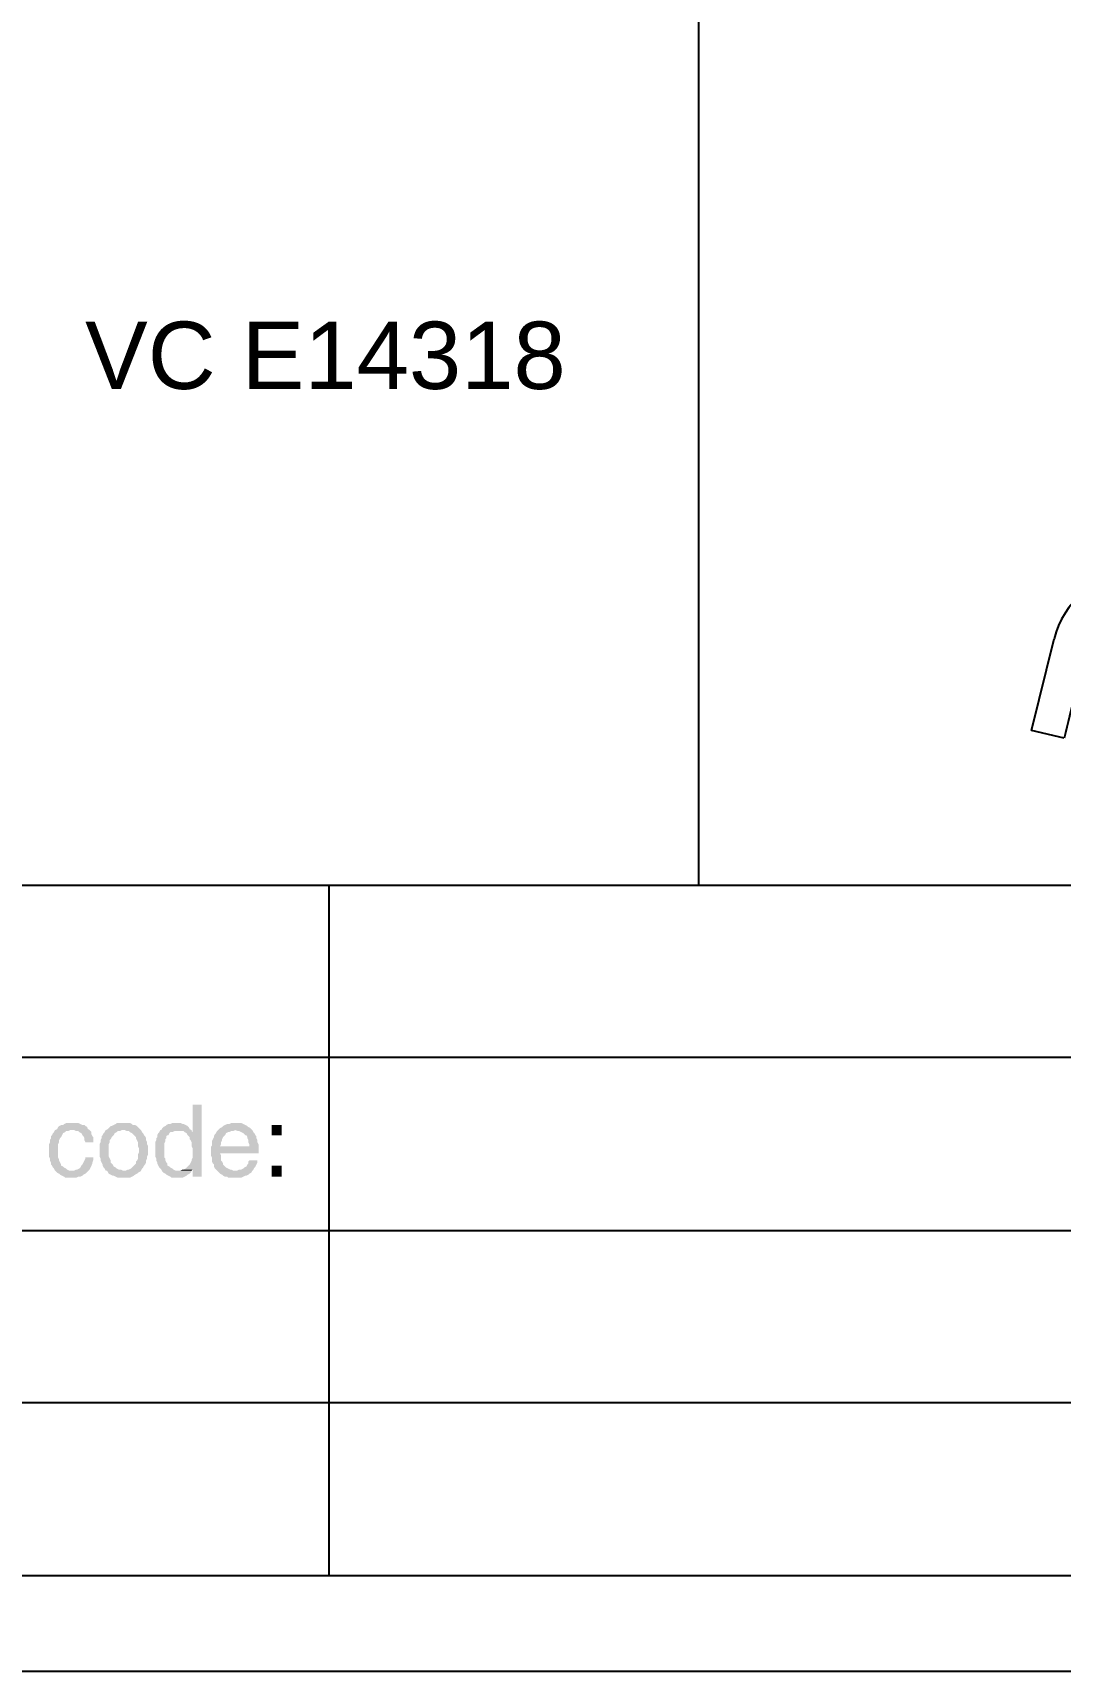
# Model space of a CAD drawing. Header units: millimetres. Extents: x 7018 to 13530, y 4187 to 5692.
# Drawn here: x 8920 to 8965.8, y 4951.9 to 5024.9 of the extents above; entities that cross this region are included whole.
import ezdxf

# ---------------------------------------------------------------- set-up
doc = ezdxf.new("R2010")
doc.units = ezdxf.units.MM
doc.linetypes.add('CENTER2', pattern=[28.575, 19.05, -3.175, 3.175, -3.175])
doc.layers.add('Center Line', color=2, linetype='CENTER2')
doc.styles.get("Standard").update_dxf_attribs({"font": 'arial.ttf'})

# ---------------------------------------------------------------- blocks, each defined once
blk = doc.blocks.new('*U913')
at = {"layer": 'Center Line', "color": 0, "linetype": 'CENTER2', "transparency": 16777216}
for p, q in [((0, 0.14), (0, 0.82)), ((-0.82, 0), (-0.14, 0)), ((0.14, 0), (0.82, 0)), ((0, -0.82), (0, -0.14))]:
    blk.add_line(p, q, dxfattribs=at)
at = {"layer": 'Center Line', "color": 0, "linetype": 'Continuous', "transparency": 16777216}
for p, q in [((-0.07, 0), (0.07, 0)), ((0, -0.07), (0, 0.07))]:
    blk.add_line(p, q, dxfattribs=at)
blk = doc.blocks.new('GADG')
for q in [(534.395, 506.108), (534.774, 511.372)]:
    blk.add_line((534.92, 511.354), q)
for centre, radius, start, end in [((534.677, 510.578), 0.8, 83.00613, 168.54686), ((526.365, 512.262), 7.681, 330.55248, 348.54686), ((15.198, 819.429), 604.036, 328.836281, 329.017531), ((533.152, 506.231), 1.249, 147.3394, 354.37002)]:
    blk.add_arc(centre, radius, start, end)
at = {"layer": 'Center Line', "linetype": 'CENTER2'}
blk.add_blockref('*U913', (533.152, 506.231), dxfattribs=at)
blk = doc.blocks.new('tr')
at = {"color": 0, "ltscale": 1000}
for p, q in [((1870.821, 292.189), (1879.367, 292.189)), ((1866.015, 285.386), (1867.166, 289.429))]:
    blk.add_line(p, q, dxfattribs=at)
at = {"color": 0, "linetype": 'Continuous'}
for p, q in [((1879.367, 292.189), (1879.228, 289.536)), ((1872.906, 290.669), (1870.966, 290.669)), ((1878.229, 288.589), (1876.965, 288.589)), ((1867.459, 284.981), (1866.015, 285.386))]:
    blk.add_line(p, q, dxfattribs=at)
blk.add_circle((1877.968, 290.172), 1, dxfattribs=at)
at = {"color": 0, "ltscale": 1000}
blk.add_arc((1870.821, 288.389), 3.8, 90, 164.11103, dxfattribs=at)
at = {"color": 0, "linetype": 'Continuous'}
for centre, radius, start, end in [((1870.966, 288.169), 2.5, 90, 163.44997), ((1872.906, 286.669), 4, 35.73238, 90), ((1878.229, 289.589), 1, 270, 357.00001), ((2035.648, 239.231), 174.3, 163.44997, 164.78295), ((1876.965, 289.589), 1, 215.73238, 270)]:
    blk.add_arc(centre, radius, start, end, dxfattribs=at)
at = {"xscale": -1, "rotation": 262.265904938417}
blk.add_blockref('GADG', (1304.593, -170.004), dxfattribs=at)

msp = doc.modelspace()

# ---------------------------------------------------------------- hatches: boundary and pattern name
at = {"transparency": 33554559}
for points in [[(8927.534, 4977.118), (8927.128, 4977.118), (8927.128, 4975.9), (8926.767, 4975.9), (8926.857, 4975.855), (8926.902, 4975.764), (8926.948, 4975.719), (8926.993, 4975.674), (8926.993, 4975.584), (8927.038, 4975.539), (8927.083, 4975.448), (8927.083, 4975.268), (8927.128, 4975.178), (8927.128, 4974.771), (8927.083, 4974.681), (8927.083, 4974.636), (8927.038, 4974.546), (8926.993, 4974.456), (8926.948, 4974.41), (8926.948, 4974.41), (8926.857, 4974.32), (8926.812, 4974.275), (8926.722, 4974.23), (8927.128, 4974.23), (8927.128, 4973.914), (8927.534, 4973.914)], [(8920.99, 4975.99), (8920.945, 4975.9), (8920.9, 4975.855), (8920.855, 4975.764), (8920.81, 4975.719), (8920.81, 4975.629), (8920.764, 4975.539), (8920.764, 4975.448), (8920.719, 4975.358), (8920.719, 4974.817), (8920.764, 4974.726), (8920.764, 4974.636), (8920.81, 4974.546), (8920.81, 4974.456), (8920.855, 4974.41), (8920.9, 4974.32), (8920.945, 4974.275), (8920.99, 4974.185), (8921.757, 4974.185), (8921.622, 4974.185), (8921.532, 4974.23), (8921.487, 4974.275), (8921.396, 4974.32), (8921.351, 4974.365), (8921.261, 4974.41), (8921.261, 4974.456), (8921.216, 4974.546), (8921.171, 4974.636), (8921.171, 4974.681), (8921.125, 4974.771), (8921.125, 4975.358), (8921.171, 4975.448), (8921.171, 4975.539), (8921.216, 4975.629), (8921.261, 4975.674), (8921.306, 4975.764), (8921.306, 4975.764), (8921.351, 4975.855), (8921.441, 4975.9), (8921.487, 4975.945), (8921.577, 4975.945), (8921.667, 4975.99), (8921.757, 4975.99)], [(8921.757, 4976.306), (8921.487, 4976.306), (8921.396, 4976.261), (8921.351, 4976.216), (8921.261, 4976.216), (8921.171, 4976.171), (8921.125, 4976.125), (8921.08, 4976.035), (8920.99, 4975.99), (8921.848, 4975.99), (8921.938, 4975.945), (8922.028, 4975.945), (8922.073, 4975.9), (8922.164, 4975.855), (8922.209, 4975.764), (8922.254, 4975.719), (8922.299, 4975.629), (8922.299, 4975.539), (8922.344, 4975.448), (8922.705, 4975.448), (8922.705, 4975.674), (8922.66, 4975.719), (8922.615, 4975.809), (8922.615, 4975.9), (8922.57, 4975.945), (8922.479, 4976.035), (8922.434, 4976.08), (8922.434, 4976.125), (8922.344, 4976.171), (8922.299, 4976.216), (8922.209, 4976.216), (8922.118, 4976.261), (8922.028, 4976.306), (8921.848, 4976.306)], [(8924.059, 4976.306), (8923.743, 4976.306), (8923.698, 4976.261), (8923.608, 4976.216), (8923.517, 4976.171), (8923.472, 4976.171), (8923.382, 4976.08), (8923.337, 4976.035), (8923.247, 4975.99), (8923.247, 4975.99), (8923.202, 4975.9), (8923.156, 4975.855), (8923.111, 4975.764), (8923.066, 4975.719), (8923.066, 4975.629), (8923.021, 4975.539), (8923.021, 4975.448), (8922.976, 4975.358), (8922.976, 4975.087), (8922.976, 4974.817), (8923.021, 4974.726), (8923.021, 4974.636), (8923.066, 4974.546), (8923.111, 4974.456), (8923.111, 4974.41), (8923.156, 4974.32), (8923.202, 4974.275), (8923.247, 4974.185), (8924.059, 4974.185), (8924.014, 4974.185), (8923.924, 4974.23), (8923.833, 4974.23), (8923.743, 4974.275), (8923.698, 4974.32), (8923.608, 4974.365), (8923.563, 4974.456), (8923.517, 4974.501), (8923.472, 4974.546), (8923.472, 4974.636), (8923.427, 4974.726), (8923.382, 4974.817), (8923.382, 4975.358), (8923.427, 4975.448), (8923.427, 4975.539), (8923.472, 4975.584), (8923.517, 4975.674), (8923.563, 4975.719), (8923.608, 4975.764), (8923.653, 4975.855), (8923.743, 4975.9), (8923.788, 4975.945), (8923.879, 4975.945), (8923.969, 4975.99), (8924.826, 4975.99), (8924.781, 4976.035), (8924.691, 4976.125), (8924.646, 4976.171), (8924.556, 4976.216), (8924.465, 4976.216), (8924.42, 4976.261), (8924.33, 4976.306), (8924.149, 4976.306)], [(8924.826, 4975.99), (8924.059, 4975.99), (8924.104, 4975.99), (8924.194, 4975.945), (8924.285, 4975.945), (8924.33, 4975.9), (8924.42, 4975.855), (8924.465, 4975.809), (8924.556, 4975.719), (8924.601, 4975.674), (8924.601, 4975.629), (8924.646, 4975.539), (8924.691, 4975.448), (8924.691, 4975.268), (8924.736, 4975.178), (8924.736, 4974.997), (8924.691, 4974.907), (8924.691, 4974.726), (8924.646, 4974.636), (8924.601, 4974.591), (8924.601, 4974.501), (8924.556, 4974.456), (8924.51, 4974.41), (8924.42, 4974.32), (8924.375, 4974.275), (8924.285, 4974.23), (8924.24, 4974.23), (8924.149, 4974.185), (8923.292, 4974.185), (8923.337, 4974.14), (8923.382, 4974.049), (8923.472, 4974.004), (8923.563, 4973.959), (8923.608, 4973.959), (8923.698, 4973.914), (8923.788, 4973.869), (8924.33, 4973.869), (8924.42, 4973.914), (8924.51, 4973.959), (8924.556, 4974.004), (8924.646, 4974.049), (8924.691, 4974.094), (8924.781, 4974.14), (8924.826, 4974.185), (8924.826, 4974.185), (8924.871, 4974.275), (8924.917, 4974.32), (8924.962, 4974.41), (8925.007, 4974.456), (8925.052, 4974.546), (8925.052, 4974.636), (8925.097, 4974.726), (8925.097, 4974.817), (8925.142, 4974.907), (8925.142, 4975.087), (8925.142, 4975.268), (8925.097, 4975.358), (8925.097, 4975.448), (8925.052, 4975.539), (8925.052, 4975.629), (8925.007, 4975.719), (8924.962, 4975.764), (8924.917, 4975.855), (8924.871, 4975.9)], [(8925.684, 4975.99), (8925.639, 4975.9), (8925.594, 4975.855), (8925.548, 4975.764), (8925.548, 4975.674), (8925.503, 4975.629), (8925.503, 4975.539), (8925.458, 4975.448), (8925.458, 4974.817), (8925.503, 4974.726), (8925.503, 4974.636), (8925.548, 4974.546), (8925.548, 4974.501), (8925.594, 4974.41), (8925.639, 4974.32), (8925.684, 4974.275), (8925.729, 4974.23), (8925.774, 4974.14), (8925.819, 4974.094), (8925.909, 4974.049), (8925.955, 4974.004), (8926.045, 4973.959), (8926.135, 4973.914), (8926.18, 4973.869), (8926.677, 4973.869), (8926.767, 4973.914), (8926.857, 4973.959), (8926.902, 4974.004), (8926.993, 4974.049), (8927.038, 4974.094), (8927.083, 4974.185), (8926.361, 4974.185), (8926.271, 4974.23), (8926.225, 4974.275), (8926.135, 4974.32), (8926.09, 4974.365), (8926, 4974.41), (8926, 4974.501), (8925.955, 4974.546), (8925.909, 4974.636), (8925.909, 4974.726), (8925.864, 4974.771), (8925.864, 4975.403), (8925.909, 4975.494), (8925.909, 4975.584), (8925.955, 4975.629), (8925.955, 4975.719), (8926, 4975.764), (8926.045, 4975.764), (8926.09, 4975.855), (8926.135, 4975.9), (8926.225, 4975.9), (8926.316, 4975.945), (8926.496, 4975.945)], [(8926.406, 4976.306), (8926.225, 4976.306), (8926.135, 4976.261), (8926.045, 4976.261), (8925.955, 4976.216), (8925.909, 4976.171), (8925.819, 4976.125), (8925.774, 4976.08), (8925.729, 4975.99), (8925.684, 4975.99), (8926.496, 4975.945), (8926.722, 4975.945), (8926.767, 4975.9), (8927.128, 4975.9), (8927.083, 4975.945), (8927.083, 4975.99), (8926.993, 4976.035), (8926.948, 4976.125), (8926.902, 4976.171), (8926.812, 4976.216), (8926.722, 4976.261), (8926.677, 4976.261), (8926.586, 4976.306), (8926.496, 4976.306)], [(8929.069, 4976.306), (8928.843, 4976.306), (8928.753, 4976.261), (8928.663, 4976.261), (8928.572, 4976.216), (8928.482, 4976.171), (8928.437, 4976.125), (8928.347, 4976.08), (8928.301, 4976.035), (8928.256, 4975.99), (8929.024, 4975.99), (8929.159, 4975.945), (8929.204, 4975.945), (8929.294, 4975.9), (8929.385, 4975.855), (8929.43, 4975.809), (8929.475, 4975.764), (8929.52, 4975.764), (8929.565, 4975.674), (8929.565, 4975.629), (8929.61, 4975.539), (8929.61, 4975.448), (8929.655, 4975.358), (8929.655, 4975.268), (8928.347, 4975.268), (8927.94, 4975.223), (8927.94, 4974.862), (8927.986, 4974.771), (8927.986, 4974.591), (8928.031, 4974.501), (8928.076, 4974.456), (8928.076, 4974.365), (8928.121, 4974.275), (8928.166, 4974.23), (8928.211, 4974.185), (8929.024, 4974.185), (8928.933, 4974.185), (8928.843, 4974.23), (8928.798, 4974.23), (8928.708, 4974.275), (8928.617, 4974.32), (8928.572, 4974.365), (8928.527, 4974.41), (8928.482, 4974.456), (8928.482, 4974.501), (8928.437, 4974.591), (8928.392, 4974.636), (8928.392, 4974.862), (8928.347, 4974.952), (8930.062, 4974.952), (8930.062, 4975.358), (8930.017, 4975.448), (8930.017, 4975.539), (8929.971, 4975.629), (8929.971, 4975.719), (8929.926, 4975.764), (8929.881, 4975.855), (8929.836, 4975.9), (8929.791, 4975.99), (8929.746, 4976.035), (8929.701, 4976.08), (8929.61, 4976.125), (8929.565, 4976.171), (8929.475, 4976.216), (8929.385, 4976.261), (8929.294, 4976.306), (8929.159, 4976.306)], [(8928.256, 4975.99), (8928.211, 4975.945), (8928.166, 4975.855), (8928.121, 4975.809), (8928.076, 4975.719), (8928.076, 4975.674), (8928.031, 4975.584), (8927.986, 4975.494), (8927.986, 4975.313), (8927.94, 4975.223), (8928.347, 4975.268), (8928.392, 4975.358), (8928.392, 4975.448), (8928.437, 4975.539), (8928.437, 4975.584), (8928.482, 4975.674), (8928.527, 4975.719), (8928.572, 4975.764), (8928.617, 4975.855), (8928.708, 4975.9), (8928.753, 4975.9), (8928.843, 4975.945), (8928.933, 4975.945), (8929.024, 4975.99)], [(8931.1, 4975.764), (8931.1, 4976.216), (8930.648, 4976.216), (8930.648, 4975.764)], [(8922.705, 4974.771), (8922.344, 4974.771), (8922.344, 4974.726), (8922.299, 4974.636), (8922.254, 4974.546), (8922.209, 4974.456), (8922.164, 4974.41), (8922.118, 4974.32), (8922.073, 4974.275), (8921.983, 4974.23), (8921.938, 4974.23), (8921.848, 4974.185), (8920.99, 4974.185), (8921.035, 4974.14), (8921.08, 4974.094), (8921.171, 4974.049), (8921.216, 4974.004), (8921.306, 4973.959), (8921.396, 4973.914), (8921.441, 4973.869), (8921.938, 4973.869), (8922.028, 4973.914), (8922.118, 4973.914), (8922.209, 4973.959), (8922.254, 4974.004), (8922.344, 4974.049), (8922.389, 4974.094), (8922.434, 4974.14), (8922.479, 4974.185), (8922.525, 4974.23), (8922.57, 4974.32), (8922.615, 4974.41), (8922.66, 4974.501), (8922.66, 4974.546), (8922.705, 4974.681)], [(8930.017, 4974.636), (8929.655, 4974.636), (8929.61, 4974.591), (8929.61, 4974.501), (8929.565, 4974.456), (8929.52, 4974.365), (8929.43, 4974.32), (8929.385, 4974.275), (8929.294, 4974.23), (8929.204, 4974.23), (8929.114, 4974.185), (8928.211, 4974.185), (8928.301, 4974.094), (8928.347, 4974.049), (8928.437, 4974.004), (8928.482, 4973.959), (8928.572, 4973.914), (8928.663, 4973.914), (8928.708, 4973.869), (8929.294, 4973.869), (8929.385, 4973.914), (8929.475, 4973.959), (8929.52, 4973.959), (8929.61, 4974.004), (8929.655, 4974.049), (8929.746, 4974.094), (8929.791, 4974.185), (8929.836, 4974.23), (8929.881, 4974.32), (8929.926, 4974.365), (8929.971, 4974.456), (8930.017, 4974.546)], [(8931.1, 4973.914), (8931.1, 4974.41), (8930.648, 4974.41), (8930.648, 4973.914)], [(8926.722, 4974.23), (8926.677, 4974.23), (8926.586, 4974.185), (8926.496, 4974.185), (8927.083, 4974.185), (8927.128, 4974.23)]]:
    msp.add_hatch(color=256, dxfattribs=at).paths.add_polyline_path(points)

# ---------------------------------------------------------------- linework, layer by layer
for p, q in [((8949.676, 5242.873), (8949.676, 4986.912)), ((8888.675, 4956.132), (9297.931, 4956.132))]:
    msp.add_line(p, q)
msp.add_lwpolyline([(9301.969, 4951.873), (9301.969, 5248.873), (8881.969, 5248.873), (8881.969, 4951.873)], close=True)
for points in [[(8901.493, 4986.912), (9297.931, 4986.912)], [(8933.194, 4986.912), (8933.194, 4956.132)], [(8901.493, 4979.24), (9197.623, 4979.24)], [(8901.493, 4971.522), (9250.563, 4971.522)], [(8901.493, 4963.849), (9197.623, 4963.849)]]:
    msp.add_lwpolyline(points)

# ---------------------------------------------------------------- block references
at = {"color": 0, "rotation": 2.013527774051908}
msp.add_blockref('tr', (7109.689, 4643.034), dxfattribs=at)

# ---------------------------------------------------------------- texts
at = {"insert": (8933.044, 5010.5), "char_height": 2.9997, "width": 34.34827, "attachment_point": 5}
msp.add_mtext('VC E14318', dxfattribs=at)

doc.saveas('drawing.dxf')
